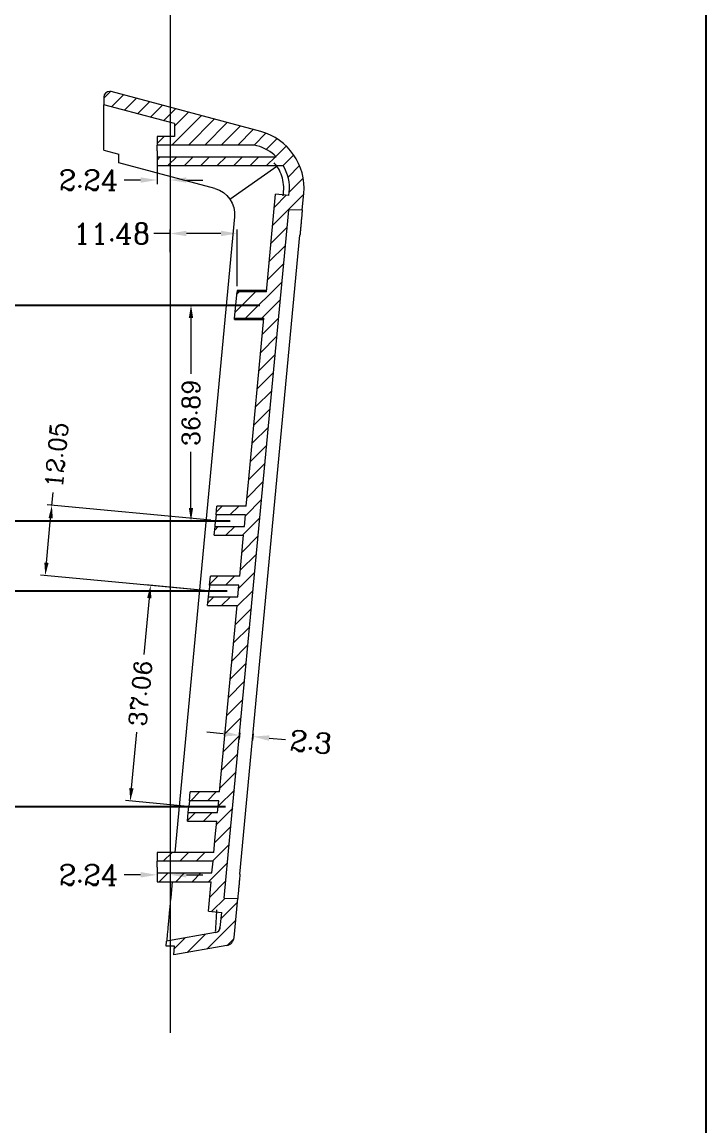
# Model space of a CAD drawing. Header units: millimetres. Extents: x -7059 to -6021, y -2109 to -1551.
# Drawn here: x -6137.7 to -6020.7, y -1957.1 to -1768.3 of the extents above; entities that cross this region are included whole.
import ezdxf
from ezdxf.lldxf.tags import DXFTag

# ---------------------------------------------------------------- set-up
doc = ezdxf.new("R2010")
doc.units = ezdxf.units.MM
doc.layers.get('0').update_dxf_attribs({"linetype": 'CONTINUOUS'})
doc.layers.get('Defpoints').update_dxf_attribs({"linetype": 'CONTINUOUS'})
doc.layers.add('5', color=7, linetype='CONTINUOUS', true_color=0xffffff)
doc.styles.add('ROMANC', font='romanc.shx', dxfattribs={"bigfont": 'gbcbig.shx'})
tags = doc.linetypes.add('PHANTOM', pattern=[50.5, 18, -6.5, 6.5, -6.5, 6.5, -6.5]).pattern_tags.tags
tags[14:15] = [DXFTag(74, 4), DXFTag(75, 0), DXFTag(340, '0'), DXFTag(46, 0.0), DXFTag(50, 0.0), DXFTag(44, 0.0), DXFTag(45, 0.0)]
tags[12:13] = [DXFTag(74, 4), DXFTag(75, 0), DXFTag(340, '0'), DXFTag(46, 0.0), DXFTag(50, 0.0), DXFTag(44, 0.0), DXFTag(45, 0.0)]
tags[10:11] = [DXFTag(74, 4), DXFTag(75, 0), DXFTag(340, '0'), DXFTag(46, 0.0), DXFTag(50, 0.0), DXFTag(44, 0.0), DXFTag(45, 0.0)]
tags[8:9] = [DXFTag(74, 4), DXFTag(75, 0), DXFTag(340, '0'), DXFTag(46, 0.0), DXFTag(50, 0.0), DXFTag(44, 0.0), DXFTag(45, 0.0)]
tags[6:7] = [DXFTag(74, 4), DXFTag(75, 0), DXFTag(340, '0'), DXFTag(46, 0.0), DXFTag(50, 0.0), DXFTag(44, 0.0), DXFTag(45, 0.0)]
tags[4:5] = [DXFTag(74, 4), DXFTag(75, 0), DXFTag(340, '0'), DXFTag(46, 0.0), DXFTag(50, 0.0), DXFTag(44, 0.0), DXFTag(45, 0.0)]
doc.dimstyles.new('YanXiu', dxfattribs={"dimtxt": 2.5, "dimasz": 2.2, "dimexe": 0.66, "dimexo": 0.66, "dimgap": 0.66, "dimtad": 0, "dimdsep": 46, "dimtxsty": 'ROMANC', "dimcen": 0, "dimclrd": 256, "dimclre": 131, "dimclrt": 42, "dimazin": 2, "dimtfac": 1, "dimtofl": 0, "dimtmove": 0, "dimatfit": 3, "dimfxl": 0, "dimlwd": 5, "dimlwe": 5, "dimarcsym": 0})

# ---------------------------------------------------------------- blocks, each defined once
blk = doc.blocks.new('*D36')
at = {"color": 7, "lineweight": 0}
for p, q in [((-4398.97, -1393.19), (-4398.97, -1399.65)), ((-4401.21, -1394.68), (-4401.21, -1399.65))]:
    blk.add_line(p, q, dxfattribs=at)
at = {"lineweight": 0}
for p, q in [((-4404.01, -1398.95), (-4406.81, -1398.95)), ((-4396.17, -1398.95), (-4393.37, -1398.95))]:
    blk.add_line(p, q, dxfattribs=at)
for points in [[(-4404.01, -1398.49), (-4404.01, -1399.42), (-4401.21, -1398.95)], [(-4396.17, -1398.49), (-4396.17, -1399.42), (-4398.97, -1398.95)]]:
    blk.add_solid(points)
at = {"layer": 'Defpoints', "color": 0}
for p in [(-4398.97, -1392.49), (-4401.21, -1393.98), (-4401.21, -1398.95)]:
    blk.add_point(p, dxfattribs=at)
at = {"color": 7, "insert": (-4412.92, -1398.95), "char_height": 3.5, "attachment_point": 5, "style": 'ROMANC'}
blk.add_mtext('2.24', dxfattribs=at)
blk = doc.blocks.new('*D37')
at = {"lineweight": 0}
for p, q in [((-4398.97, -1408.1), (-4401.77, -1408.1)), ((-4390.29, -1408.1), (-4396.17, -1408.1))]:
    blk.add_line(p, q, dxfattribs=at)
at = {"color": 7, "lineweight": 0}
for p, q in [((-4398.97, -1411.29), (-4398.97, -1407.4)), ((-4387.49, -1417.13), (-4387.49, -1407.4))]:
    blk.add_line(p, q, dxfattribs=at)
for points in [[(-4396.17, -1407.63), (-4396.17, -1408.56), (-4398.97, -1408.1)], [(-4390.29, -1407.63), (-4390.29, -1408.56), (-4387.49, -1408.1)]]:
    blk.add_solid(points)
at = {"layer": 'Defpoints', "color": 0}
for p in [(-4398.97, -1408.1), (-4398.97, -1411.99), (-4387.49, -1417.83)]:
    blk.add_point(p, dxfattribs=at)
at = {"color": 7, "insert": (-4408.97, -1408.1), "char_height": 3.5, "attachment_point": 5, "style": 'ROMANC'}
blk.add_mtext('11.48', dxfattribs=at)
blk = doc.blocks.new('*D38')
at = {"color": 7, "lineweight": 0}
for p, q in [((-4398.97, -1502.64), (-4398.97, -1518.5)), ((-4401.21, -1517.68), (-4401.21, -1518.5))]:
    blk.add_line(p, q, dxfattribs=at)
at = {"lineweight": 0}
for p, q in [((-4404.01, -1517.8), (-4406.81, -1517.8)), ((-4396.17, -1517.8), (-4393.37, -1517.8))]:
    blk.add_line(p, q, dxfattribs=at)
for points in [[(-4404.01, -1517.33), (-4404.01, -1518.26), (-4401.21, -1517.8)], [(-4396.17, -1517.33), (-4396.17, -1518.26), (-4398.97, -1517.8)]]:
    blk.add_solid(points)
at = {"layer": 'Defpoints', "color": 0}
for p in [(-4398.97, -1501.94), (-4401.21, -1516.98), (-4401.21, -1517.8)]:
    blk.add_point(p, dxfattribs=at)
at = {"color": 7, "insert": (-4412.92, -1517.8), "char_height": 3.5, "attachment_point": 5, "style": 'ROMANC'}
blk.add_mtext('2.24', dxfattribs=at)
blk = doc.blocks.new('*D39')
at = {"lineweight": 0}
for p, q in [((-4389.89, -1493.67), (-4392.67, -1493.41)), ((-4382.02, -1494.41), (-4379.23, -1494.67))]:
    blk.add_line(p, q, dxfattribs=at)
at = {"color": 7, "lineweight": 0}
for p, q in [((-4387.06, -1493.5), (-4387.16, -1494.63)), ((-4384.77, -1493.71), (-4384.87, -1494.84))]:
    blk.add_line(p, q, dxfattribs=at)
for points in [[(-4389.84, -1493.21), (-4389.93, -1494.14), (-4387.1, -1493.93)], [(-4381.98, -1493.94), (-4382.06, -1494.87), (-4384.81, -1494.15)]]:
    blk.add_solid(points)
at = {"layer": 'Defpoints', "color": 0}
for p in [(-4386.99, -1492.8), (-4384.7, -1493.02), (-4384.81, -1494.15)]:
    blk.add_point(p, dxfattribs=at)
at = {"color": 7, "insert": (-4374.88, -1495.08), "char_height": 3.5, "attachment_point": 5, "rotation": 354.6425, "style": 'ROMANC'}
blk.add_mtext('2.3', dxfattribs=at)
blk = doc.blocks.new('*D52')
at = {"color": 7, "lineweight": 0}
for p, q in [((-4393.11, -1469.15), (-4403.13, -1468.21)), ((-4396.57, -1506.05), (-4406.59, -1505.11))]:
    blk.add_line(p, q, dxfattribs=at)
at = {"lineweight": 0}
for p, q in [((-4402.53, -1470.48), (-4403.44, -1480.1)), ((-4405.58, -1502.99), (-4404.68, -1493.37))]:
    blk.add_line(p, q, dxfattribs=at)
for points in [[(-4402.9, -1470.45), (-4402.17, -1470.51), (-4402.33, -1468.29)], [(-4405.95, -1502.96), (-4405.22, -1503.03), (-4405.79, -1505.18)]]:
    blk.add_solid(points)
at = {"layer": 'Defpoints', "color": 0}
for p in [(-4402.33, -1468.29), (-4392.31, -1469.23), (-4395.77, -1506.12)]:
    blk.add_point(p, dxfattribs=at)
at = {"color": 7, "insert": (-4404.06, -1486.74), "char_height": 3, "attachment_point": 5, "rotation": 84.6425, "style": 'ROMANC'}
blk.add_mtext('37.06', dxfattribs=at)
blk = doc.blocks.new('*D53')
at = {"lineweight": 0}
for p, q in [((-4419.2, -1454.6), (-4419, -1452.41)), ((-4420.12, -1464.41), (-4419.41, -1456.79))]:
    blk.add_line(p, q, dxfattribs=at)
at = {"color": 7, "lineweight": 0}
for p, q in [((-4391.98, -1457.15), (-4420, -1454.53)), ((-4393.11, -1469.15), (-4421.13, -1466.53))]:
    blk.add_line(p, q, dxfattribs=at)
for points in [[(-4419.77, -1456.76), (-4419.04, -1456.83), (-4419.2, -1454.6)], [(-4420.49, -1464.38), (-4419.76, -1464.44), (-4420.33, -1466.6)]]:
    blk.add_solid(points)
at = {"layer": 'Defpoints', "color": 0}
for p in [(-4419.2, -1454.6), (-4391.19, -1457.23), (-4392.31, -1469.23)]:
    blk.add_point(p, dxfattribs=at)
at = {"color": 7, "insert": (-4418.4, -1445.99), "char_height": 3, "attachment_point": 5, "rotation": 84.6425, "style": 'ROMANC'}
blk.add_mtext('12.05', dxfattribs=at)
blk = doc.blocks.new('*D54')
at = {"color": 7, "lineweight": 0}
for p, q in [((-4388.53, -1420.33), (-4396.2, -1420.33)), ((-4391.99, -1457.23), (-4396.2, -1457.23))]:
    blk.add_line(p, q, dxfattribs=at)
at = {"lineweight": 0}
for p, q in [((-4395.4, -1422.53), (-4395.4, -1432.12)), ((-4395.4, -1455.03), (-4395.4, -1445.44))]:
    blk.add_line(p, q, dxfattribs=at)
for points in [[(-4395.77, -1422.53), (-4395.03, -1422.53), (-4395.4, -1420.33)], [(-4395.77, -1455.03), (-4395.03, -1455.03), (-4395.4, -1457.23)]]:
    blk.add_solid(points)
at = {"layer": 'Defpoints', "color": 0}
for p in [(-4395.4, -1420.33), (-4387.73, -1420.33), (-4391.19, -1457.23)]:
    blk.add_point(p, dxfattribs=at)
at = {"color": 7, "insert": (-4395.4, -1438.78), "char_height": 3, "attachment_point": 5, "rotation": 90, "style": 'ROMANC'}
blk.add_mtext('36.89', dxfattribs=at)

msp = doc.modelspace()

# ---------------------------------------------------------------- linework, layer by layer
at = {"color": 7, "linetype": 'Continuous', "lineweight": 0}
for p, q in [((-6123.742, -1781.29), (-6122.608, -1780.156)), ((-6122.423, -1782.785), (-6120.381, -1780.744)), ((-6120.203, -1783.38), (-6118.162, -1781.338)), ((-6117.983, -1783.974), (-6115.942, -1781.933)), ((-6115.764, -1784.569), (-6113.722, -1782.528)), ((-6113.544, -1785.164), (-6111.503, -1783.123)), ((-6112.095, -1789.343), (-6107.064, -1784.312)), ((-6111.642, -1786.076), (-6109.283, -1783.717)), ((-6109.28, -1789.343), (-6104.844, -1784.907)), ((-6106.466, -1789.343), (-6102.624, -1785.502)), ((-6103.652, -1789.343), (-6100.405, -1786.096)), ((-6114.642, -1789.076), (-6113.409, -1787.843)), ((-6100.837, -1789.343), (-6098.185, -1786.691)), ((-6098.023, -1789.343), (-6096.002, -1787.322)), ((-6095.948, -1790.082), (-6094.122, -1788.256)), ((-6094.315, -1791.264), (-6092.546, -1789.495)), ((-6114.642, -1791.89), (-6114.095, -1791.343)), ((-6112.78, -1792.843), (-6111.28, -1791.343)), ((-6109.966, -1792.843), (-6108.466, -1791.343)), ((-6107.152, -1792.843), (-6105.652, -1791.343)), ((-6104.337, -1792.843), (-6102.837, -1791.343)), ((-6101.523, -1792.843), (-6100.023, -1791.343)), ((-6098.709, -1792.843), (-6097.209, -1791.343)), ((-6095.894, -1792.843), (-6094.394, -1791.343)), ((-6093.08, -1792.843), (-6091.254, -1791.018)), ((-6092.228, -1794.806), (-6090.26, -1792.838)), ((-6092.021, -1797.413), (-6089.628, -1795.02)), ((-6094.861, -1803.068), (-6089.541, -1797.748)), ((-6094.57, -1799.962), (-6092.522, -1797.914)), ((-6095.152, -1806.173), (-6092.382, -1803.402)), ((-6095.444, -1809.279), (-6092.673, -1806.508)), ((-6095.735, -1812.384), (-6092.964, -1809.614)), ((-6101.277, -1817.926), (-6097.78, -1814.43)), ((-6100.985, -1814.82), (-6100.595, -1814.43)), ((-6099.504, -1818.968), (-6093.255, -1812.719)), ((-6096.689, -1818.968), (-6093.547, -1815.825)), ((-6096.609, -1821.701), (-6093.838, -1818.93)), ((-6096.9, -1824.807), (-6094.129, -1822.036)), ((-6097.191, -1827.912), (-6094.42, -1825.142)), ((-6097.482, -1831.018), (-6094.712, -1828.247)), ((-6097.774, -1834.124), (-6095.003, -1831.353)), ((-6098.065, -1837.229), (-6095.294, -1834.458)), ((-6098.356, -1840.335), (-6095.585, -1837.564)), ((-6098.647, -1843.44), (-6095.877, -1840.67)), ((-6098.807, -1846.415), (-6096.168, -1843.775)), ((-6098.939, -1846.546), (-6098.807, -1846.415)), ((-6099.23, -1849.652), (-6096.459, -1846.881)), ((-6099.521, -1852.757), (-6096.75, -1849.986)), ((-6104.48, -1852.088), (-6103.485, -1851.092)), ((-6102.171, -1852.592), (-6100.671, -1851.092)), ((-6100.042, -1856.092), (-6097.042, -1853.092)), ((-6104.771, -1855.193), (-6104.171, -1854.592)), ((-6102.856, -1856.092), (-6101.356, -1854.592)), ((-6100.104, -1858.968), (-6097.333, -1856.198)), ((-6100.395, -1862.074), (-6097.624, -1859.303)), ((-6105.645, -1864.51), (-6104.228, -1863.092)), ((-6102.913, -1864.592), (-6101.413, -1863.092)), ((-6100.686, -1865.18), (-6097.915, -1862.409)), ((-6100.977, -1868.285), (-6098.207, -1865.514)), ((-6105.936, -1867.616), (-6104.913, -1866.592)), ((-6103.599, -1868.092), (-6102.099, -1866.592)), ((-6101.269, -1871.391), (-6098.498, -1868.62)), ((-6101.56, -1874.496), (-6098.789, -1871.726)), ((-6101.851, -1877.602), (-6099.08, -1874.831)), ((-6102.142, -1880.708), (-6099.371, -1877.937)), ((-6102.434, -1883.813), (-6099.663, -1881.042)), ((-6102.725, -1886.919), (-6099.954, -1884.148)), ((-6103.016, -1890.024), (-6100.245, -1887.254)), ((-6103.307, -1893.13), (-6100.536, -1890.359)), ((-6103.599, -1896.236), (-6100.828, -1893.465)), ((-6103.89, -1899.341), (-6101.119, -1896.57)), ((-6108.849, -1901.486), (-6107.349, -1899.986)), ((-6106.035, -1901.486), (-6104.535, -1899.986)), ((-6104.181, -1902.447), (-6101.41, -1899.676)), ((-6104.472, -1905.552), (-6101.701, -1902.782)), ((-6109.431, -1904.883), (-6108.035, -1903.486)), ((-6106.72, -1904.986), (-6105.22, -1903.486)), ((-6103.77, -1907.665), (-6101.993, -1905.887)), ((-6104.763, -1908.658), (-6103.77, -1907.665)), ((-6113.578, -1911.843), (-6112.078, -1910.343)), ((-6110.763, -1911.843), (-6109.263, -1910.343)), ((-6107.949, -1911.843), (-6106.449, -1910.343)), ((-6105.134, -1911.843), (-6102.284, -1908.993)), ((-6105.82, -1915.343), (-6102.575, -1912.098)), ((-6114.263, -1915.343), (-6112.763, -1913.843)), ((-6111.449, -1915.343), (-6109.949, -1913.843)), ((-6108.634, -1915.343), (-6107.134, -1913.843)), ((-6105.637, -1917.975), (-6102.866, -1915.204)), ((-6105.304, -1920.456), (-6102.998, -1918.15)), ((-6103.671, -1921.637), (-6100.9, -1918.866)), ((-6106.052, -1926.832), (-6101.191, -1921.972)), ((-6111.692, -1926.844), (-6109.803, -1924.955)), ((-6109.468, -1927.435), (-6106.386, -1924.353)), ((-6102.633, -1926.228), (-6101.495, -1925.09))]:
    msp.add_line(p, q, dxfattribs=at)
at = {"color": 1}
for p, q in [((-6150.562, -1816.699), (-6097.076, -1816.699)), ((-6150.565, -1853.592), (-6102.127, -1853.592)), ((-6150.429, -1865.592), (-6102.621, -1865.592)), ((-6150.491, -1902.486), (-6102.911, -1902.486))]:
    msp.add_line(p, q, dxfattribs=at)
msp.add_lwpolyline([(-7059.182, -1551.116), (-6020.73, -1551.116), (-6020.73, -2108.993), (-7059.182, -2108.993)], close=True, dxfattribs=at)
at = {"layer": '5', "color": 7, "linetype": 'PHANTOM', "lineweight": 0}
msp.add_line((-6112.404, -1733.82), (-6112.404, -1941.207), dxfattribs=at)
at = {"layer": '5', "color": 7, "linetype": 'Continuous', "lineweight": 0}
for p, q in [((-6096.898, -1787.036), (-6122.483, -1780.181)), ((-6123.742, -1781.146), (-6123.742, -1782.431)), ((-6111.642, -1785.674), (-6123.742, -1782.431)), ((-6123.742, -1783.44), (-6123.742, -1782.431)), ((-6123.742, -1790.196), (-6123.742, -1783.44)), ((-6111.642, -1785.674), (-6111.642, -1787.843)), ((-6114.642, -1787.843), (-6114.642, -1789.343)), ((-6111.642, -1787.843), (-6114.642, -1787.843)), ((-6114.642, -1790.343), (-6114.642, -1789.343)), ((-6097.946, -1789.343), (-6114.642, -1789.343)), ((-6097.545, -1789.451), (-6097.946, -1789.343)), ((-6123.742, -1790.196), (-6121.172, -1790.885)), ((-6121.172, -1792.365), (-6121.172, -1790.885)), ((-6114.642, -1790.343), (-6114.642, -1791.343)), ((-6114.642, -1791.343), (-6094.232, -1791.343)), ((-6114.642, -1791.343), (-6114.642, -1792.843)), ((-6104.75, -1796.765), (-6121.172, -1792.365)), ((-6114.642, -1792.843), (-6093.051, -1792.843)), ((-6102.182, -1798.57), (-6094.129, -1792.968)), ((-6092.072, -1797.956), (-6092.019, -1797.395)), ((-6095.927, -1814.43), (-6094.362, -1797.741)), ((-6092.072, -1797.956), (-6094.362, -1797.741)), ((-6089.792, -1800.424), (-6089.53, -1797.629)), ((-6096.415, -1846.415), (-6092.106, -1800.464)), ((-6089.792, -1800.424), (-6092.106, -1800.464)), ((-6101.383, -1801.606), (-6111.581, -1910.342)), ((-6100.45, -1914.065), (-6090.199, -1804.761)), ((-6101.374, -1818.968), (-6100.949, -1814.43)), ((-6100.927, -1814.199), (-6100.949, -1814.43)), ((-6095.927, -1814.43), (-6100.949, -1814.43)), ((-6095.905, -1814.199), (-6100.927, -1814.199)), ((-6101.396, -1819.199), (-6101.374, -1818.968)), ((-6101.396, -1819.199), (-6096.374, -1819.199)), ((-6101.374, -1818.968), (-6096.352, -1818.968)), ((-6098.926, -1846.415), (-6096.352, -1818.968)), ((-6102.159, -1907.665), (-6096.415, -1846.415)), ((-6099.365, -1851.092), (-6098.926, -1846.415)), ((-6104.528, -1852.592), (-6104.387, -1851.092)), ((-6099.365, -1851.092), (-6104.387, -1851.092)), ((-6104.715, -1854.592), (-6104.621, -1853.592)), ((-6104.528, -1852.592), (-6104.621, -1853.592)), ((-6099.506, -1852.592), (-6104.528, -1852.592)), ((-6099.693, -1854.592), (-6099.506, -1852.592)), ((-6104.856, -1856.092), (-6104.715, -1854.592)), ((-6104.715, -1854.592), (-6099.693, -1854.592)), ((-6104.856, -1856.092), (-6099.834, -1856.092)), ((-6100.49, -1863.092), (-6099.834, -1856.092)), ((-6105.653, -1864.592), (-6105.512, -1863.092)), ((-6100.49, -1863.092), (-6105.512, -1863.092)), ((-6105.653, -1864.592), (-6105.747, -1865.592)), ((-6100.631, -1864.592), (-6105.653, -1864.592)), ((-6100.819, -1866.592), (-6100.631, -1864.592)), ((-6105.981, -1868.092), (-6105.841, -1866.592)), ((-6105.841, -1866.592), (-6105.747, -1865.592)), ((-6105.841, -1866.592), (-6100.819, -1866.592)), ((-6105.981, -1868.092), (-6100.959, -1868.092)), ((-6103.95, -1899.986), (-6100.959, -1868.092)), ((-6109.113, -1901.486), (-6108.972, -1899.986)), ((-6103.95, -1899.986), (-6108.972, -1899.986)), ((-6109.3, -1903.486), (-6109.207, -1902.486)), ((-6109.113, -1901.486), (-6109.207, -1902.486)), ((-6104.091, -1901.486), (-6109.113, -1901.486)), ((-6104.278, -1903.486), (-6104.091, -1901.486)), ((-6109.441, -1904.986), (-6109.3, -1903.486)), ((-6109.441, -1904.986), (-6104.419, -1904.986)), ((-6109.3, -1903.486), (-6104.278, -1903.486)), ((-6104.67, -1907.665), (-6104.419, -1904.986)), ((-6104.922, -1910.343), (-6104.67, -1907.665)), ((-6103.142, -1918.148), (-6102.159, -1907.665)), ((-6104.922, -1910.343), (-6114.642, -1910.343)), ((-6114.642, -1910.343), (-6114.642, -1911.843)), ((-6105.062, -1911.843), (-6114.642, -1911.843)), ((-6114.642, -1912.843), (-6114.642, -1911.843)), ((-6105.25, -1913.843), (-6105.062, -1911.843)), ((-6114.642, -1912.843), (-6114.642, -1913.843)), ((-6114.642, -1913.843), (-6105.25, -1913.843)), ((-6114.642, -1913.843), (-6114.642, -1915.343)), ((-6114.642, -1915.343), (-6105.39, -1915.343)), ((-6112.05, -1915.343), (-6112.303, -1918.05)), ((-6105.865, -1920.403), (-6105.39, -1915.343)), ((-6103.142, -1918.148), (-6100.836, -1918.188)), ((-6101.466, -1924.904), (-6100.836, -1918.188)), ((-6105.865, -1920.403), (-6103.575, -1920.618)), ((-6103.813, -1923.152), (-6103.575, -1920.618)), ((-6104.635, -1924.044), (-6113.004, -1925.52)), ((-6113.085, -1926.385), (-6113.004, -1925.52)), ((-6113.085, -1926.384), (-6113.085, -1926.384)), ((-6111.649, -1926.385), (-6113.085, -1926.385)), ((-6102.699, -1926.241), (-6111.786, -1927.843)), ((-6111.786, -1927.843), (-6111.649, -1926.385))]:
    msp.add_line(p, q, dxfattribs=at)
for centre, radius, start, end in [((-6122.742, -1781.146), 1, 90, 179.99989), ((-6122.742, -1781.146), 1, 75.00003, 90), ((-6099.486, -1796.695), 10, 354.64245, 75.00019), ((-6099.486, -1796.695), 7.5, 45.52785, 75), ((-6099.486, -1796.695), 7.5, 354.64245, 30.90332), ((-6104.808, -1923.059), 1, 280, 354.64245), ((-6102.959, -1924.764), 1.5, 280, 354.64224)]:
    msp.add_arc(centre, radius, start, end, dxfattribs=at)
at = {"layer": '5', "color": 7, "linetype": 'Continuous', "lineweight": 0, "extrusion": (0, 0, -1)}
msp.add_arc((6105.933, -1801.179), 4.57, 105, 185.35755, dxfattribs=at)
at = {"layer": '5', "color": 7, "linetype": 'Continuous', "lineweight": 0}
for points, knots in [([(-6092.99, -1797.295), (-6092.94, -1796.756), (-6092.976, -1795.697), (-6093.378, -1794.249), (-6093.988, -1793.12), (-6094.423, -1792.567), (-6094.62, -1792.347)], [0, 0, 0, 0, 0.2632315, 0.526463, 0.7896945, 1, 1, 1, 1]), ([(-6089.792, -1800.424), (-6089.792, -1800.424), (-6089.795, -1800.452), (-6089.805, -1800.564), (-6089.813, -1800.648), (-6089.834, -1800.869), (-6089.847, -1801.003), (-6089.876, -1801.322), (-6089.894, -1801.506), (-6089.931, -1801.908), (-6089.952, -1802.128), (-6089.997, -1802.605), (-6090.02, -1802.855), (-6090.069, -1803.375), (-6090.095, -1803.649), (-6090.134, -1804.063), (-6090.147, -1804.202), (-6090.173, -1804.481), (-6090.186, -1804.621), (-6090.199, -1804.761)], [0, 0, 0, 0, 0.125, 0.125, 0.25, 0.25, 0.375, 0.375, 0.5, 0.5, 0.625, 0.625, 0.75, 0.75, 0.875, 0.875, 0.9375, 0.9375, 1, 1, 1, 1]), ([(-6100.45, -1914.065), (-6100.475, -1914.338), (-6100.5, -1914.605), (-6100.55, -1915.132), (-6100.574, -1915.394), (-6100.621, -1915.893), (-6100.643, -1916.129), (-6100.685, -1916.577), (-6100.705, -1916.789), (-6100.741, -1917.17), (-6100.757, -1917.34), (-6100.785, -1917.641), (-6100.797, -1917.77), (-6100.816, -1917.976), (-6100.824, -1918.054), (-6100.834, -1918.161), (-6100.836, -1918.188), (-6100.836, -1918.188)], [0, 0, 0, 0, 0.1250326, 0.1250326, 0.2500652, 0.2500652, 0.3750978, 0.3750978, 0.5001304, 0.5001304, 0.625163, 0.625163, 0.7501955, 0.7501955, 0.8752281, 0.8752281, 1, 1, 1, 1]), ([(-6112.303, -1918.05), (-6112.35, -1918.544), (-6112.395, -1919.03), (-6112.462, -1919.746), (-6112.485, -1919.983), (-6112.529, -1920.453), (-6112.551, -1920.686), (-6112.614, -1921.365), (-6112.655, -1921.794), (-6112.731, -1922.607), (-6112.767, -1922.991), (-6112.831, -1923.679), (-6112.86, -1923.987), (-6112.898, -1924.395), (-6112.91, -1924.522), (-6112.932, -1924.752), (-6112.942, -1924.856), (-6112.959, -1925.042), (-6112.967, -1925.124), (-6112.98, -1925.266), (-6112.986, -1925.326), (-6112.999, -1925.471), (-6113.004, -1925.52), (-6113.004, -1925.52)], [0, 0, 0, 0, 0.125, 0.125, 0.1875, 0.1875, 0.25, 0.25, 0.375, 0.375, 0.5, 0.5, 0.625, 0.625, 0.6875, 0.6875, 0.75, 0.75, 0.8125, 0.8125, 0.875, 0.875, 1, 1, 1, 1]), ([(-6104.615, -1923.745), (-6104.614, -1923.742), (-6104.613, -1923.714), (-6104.609, -1923.656), (-6104.603, -1923.565), (-6104.597, -1923.465), (-6104.59, -1923.355), (-6104.572, -1923.069), (-6104.536, -1922.503), (-6104.478, -1921.551), (-6104.429, -1920.73), (-6104.401, -1920.276), (-6104.395, -1920.179)], [0, 0, 0, 0, 0.0052055, 0.0516287, 0.0981434, 0.1447502, 0.1914493, 0.2382366, 0.48222, 0.7321305, 0.9436766, 1, 1, 1, 1]), ([(-6104.635, -1924.044), (-6104.635, -1924.043), (-6104.634, -1924.041), (-6104.633, -1924.026), (-6104.631, -1924.002), (-6104.629, -1923.968), (-6104.626, -1923.925), (-6104.624, -1923.883), (-6104.622, -1923.856), (-6104.621, -1923.849)], [0, 0, 0, 0, 0.1563225, 0.312934, 0.4698444, 0.6270604, 0.7845857, 0.9424222, 1, 1, 1, 1])]:
    msp.add_open_spline(points, degree=3, knots=knots, dxfattribs=at)
for points, degree in [([(-6093.056, -1798.007), (-6093.035, -1797.778), (-6093.013, -1797.541), (-6092.99, -1797.295)], 3), ([(-6103.969, -1923.174), (-6103.927, -1923.378), (-6103.891, -1923.394)], 2)]:
    msp.add_open_spline(points, degree=degree, dxfattribs=at)

# ---------------------------------------------------------------- dimensions: what is measured, and where the dimension line sits
at = {"color": 1}
for base, p1, p2, picture, middle in [((-6114.642, -1795.319), (-6112.404, -1788.857), (-6114.642, -1790.343), '*D36', (-6126.358, -1795.319)), ((-6112.404, -1804.46), (-6100.927, -1814.199), (-6112.404, -1808.355), '*D37', (-6122.404, -1804.46))]:
    dim = msp.add_linear_dim(base=base, p1=p1, p2=p2, dimstyle='YanXiu', override={"dimtxt": 3.5, "dimasz": 2.8, "dimexe": 0.69965, "dimexo": 0.69965, "dimgap": 0.69965, "dimclre": 7, "dimclrt": 7, "dimlwd": 0, "dimlwe": 0}, dxfattribs=at)
    dim.commit()
    dim.dimension.update_dxf_attribs({"geometry": picture, "text_midpoint": middle, "insert": (-1713.433, -396.364)})
dim = msp.add_linear_dim(base=(-6108.833, -1816.699), p1=(-6104.621, -1853.592), p2=(-6101.161, -1816.699), angle=90, dimstyle='YanXiu', override={"dimtxt": 3, "dimexe": 0.8, "dimexo": 0.8, "dimclre": 7, "dimclrt": 7, "dimlwd": 0, "dimlwe": 0}, dxfattribs=at)
dim.commit()
dim.dimension.update_dxf_attribs({"geometry": '*D54', "text_midpoint": (-6108.833, -1835.146), "insert": (-1713.433, -396.364)})
for p1, p2, distance, override, picture, middle in [((-6105.747, -1865.592), (-6104.621, -1853.592), 28.138, {"dimtxt": 3, "dimexe": 0.8, "dimexo": 0.8, "dimclre": 7, "dimclrt": 7, "dimlwd": 0, "dimlwe": 0}, '*D53', (-6131.829, -1842.357)), ((-6109.207, -1902.486), (-6105.747, -1865.592), 10.059, {"dimtxt": 3, "dimexe": 0.8, "dimexo": 0.8, "dimclre": 7, "dimclrt": 7, "dimlwd": 0, "dimlwe": 0}, '*D52', (-6117.492, -1883.1)), ((-6100.425, -1889.167), (-6098.135, -1889.382), -1.135, {"dimtxt": 3.5, "dimasz": 2.8, "dimexe": 0.69965, "dimexo": 0.69965, "dimgap": 0.69965, "dimclre": 7, "dimclrt": 7, "dimlwd": 0, "dimlwe": 0}, '*D39', (-6088.318, -1891.442))]:
    dim = msp.add_aligned_dim(p1=p1, p2=p2, distance=distance, dimstyle='YanXiu', override=override, dxfattribs=at)
    dim.commit()
    dim.dimension.update_dxf_attribs({"geometry": picture, "text_midpoint": middle, "insert": (-1713.433, -396.364)})
dim = msp.add_linear_dim(base=(-6114.642, -1914.161), p1=(-6112.404, -1898.309), p2=(-6114.642, -1913.343), dimstyle='YanXiu', override={"dimtxt": 3.5, "dimasz": 2.8, "dimexe": 0.69965, "dimexo": 0.69965, "dimgap": 0.69965, "dimclre": 7, "dimclrt": 7, "dimlwd": 0, "dimlwe": 0}, dxfattribs=at)
dim.commit()
dim.dimension.update_dxf_attribs({"geometry": '*D38', "text_midpoint": (-6126.358, -1914.161), "dimtype": 128, "insert": (-1713.433, -396.364)})

doc.saveas('drawing.dxf')
